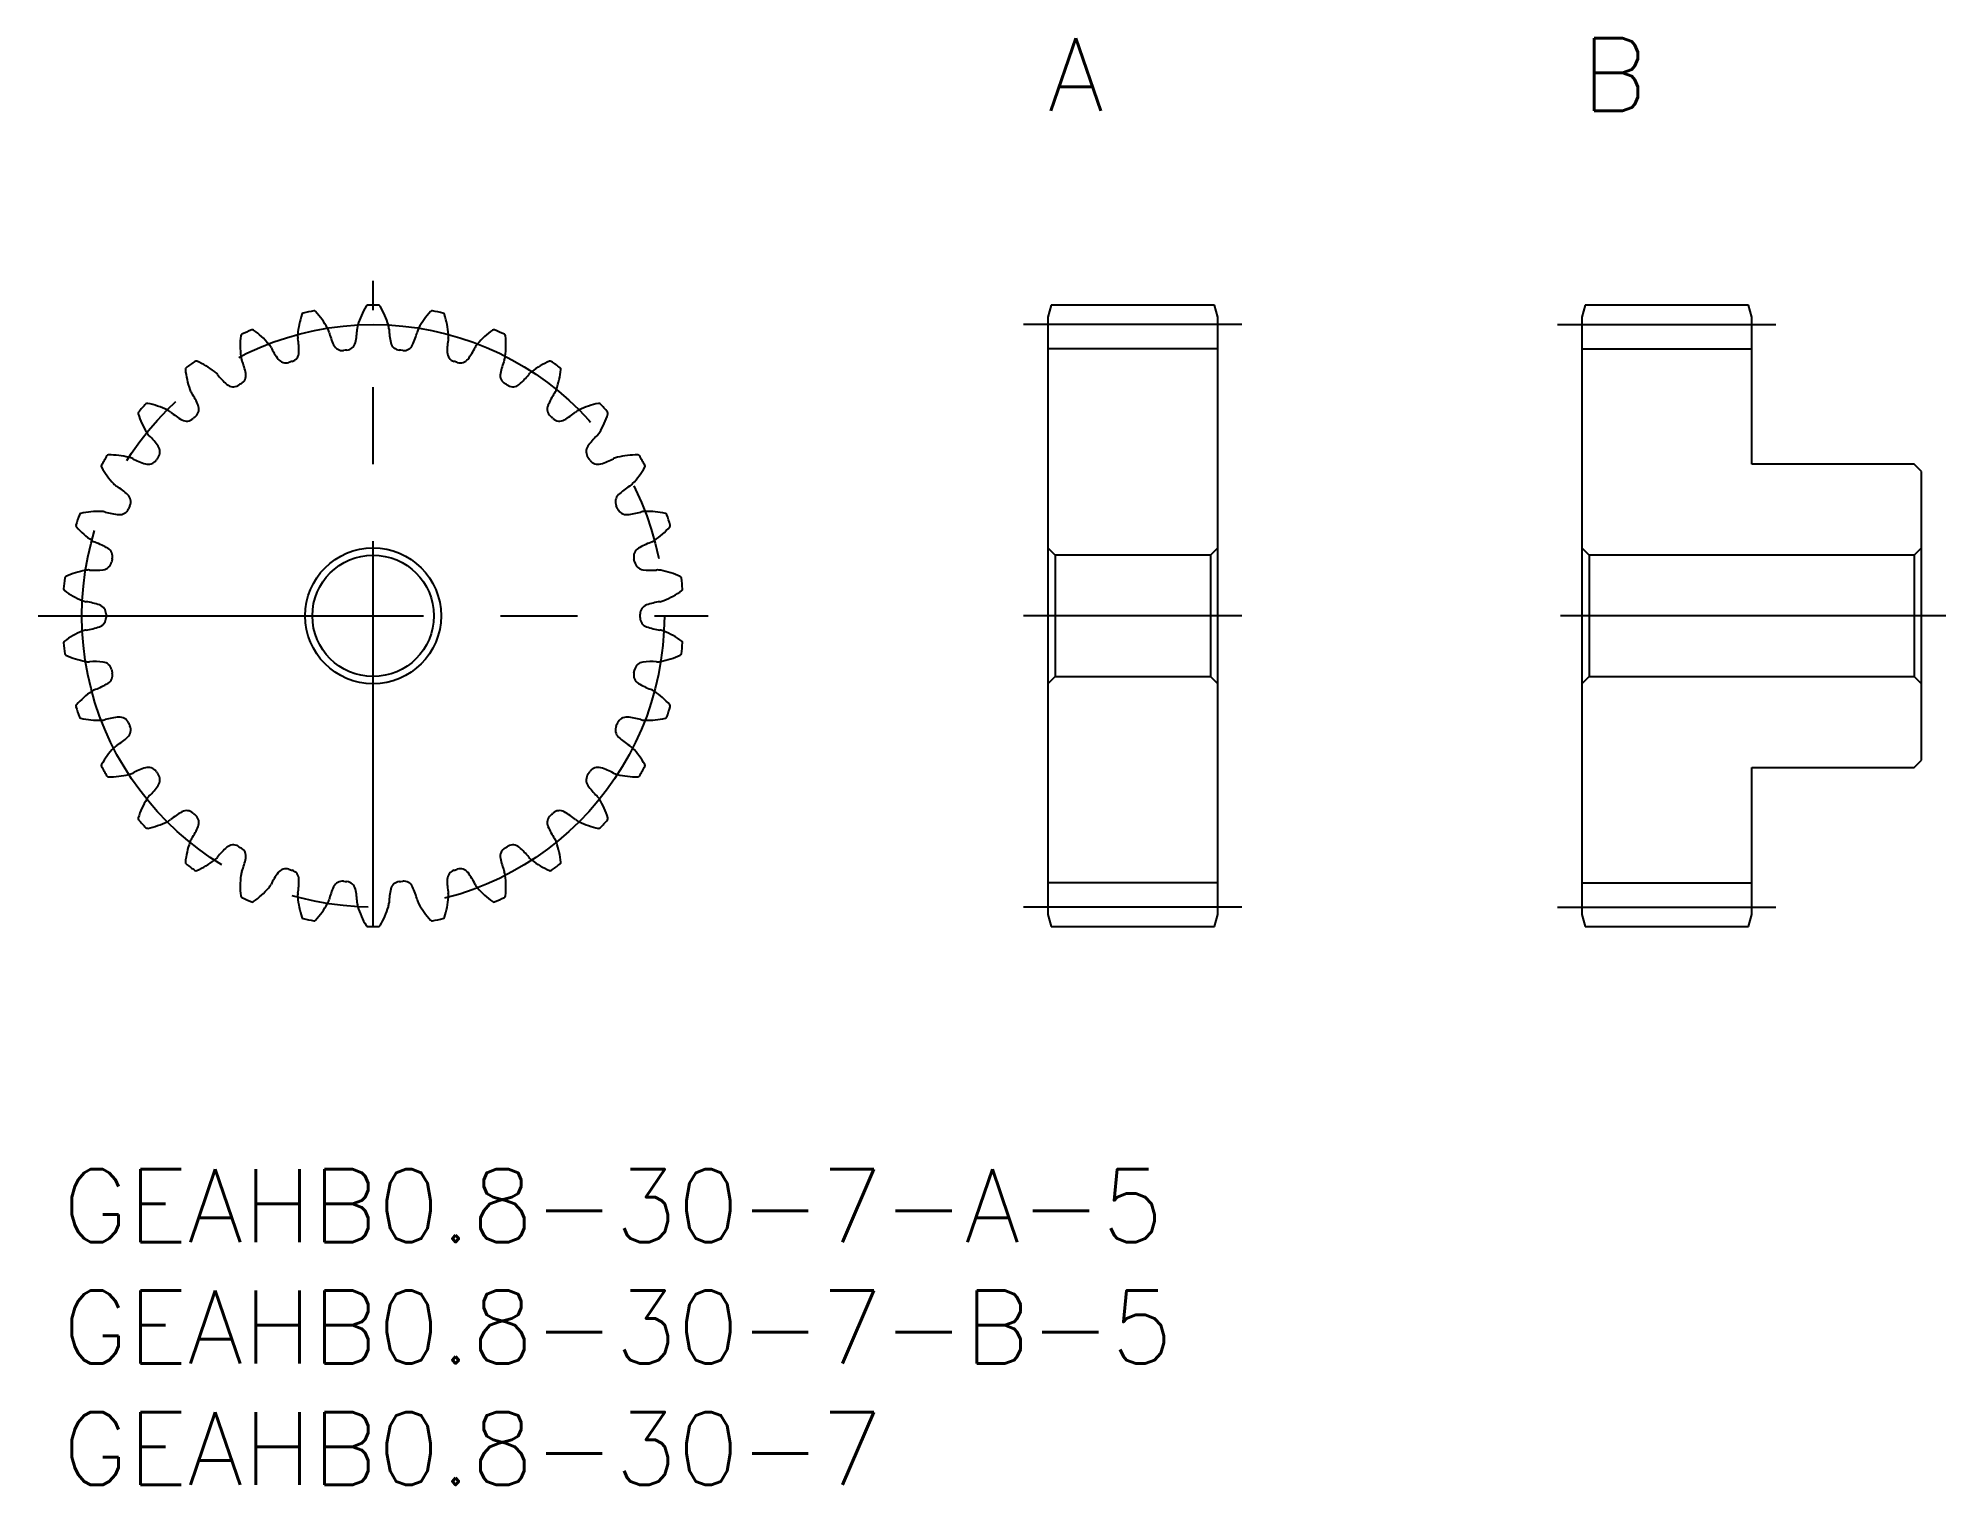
# Model space of a CAD drawing. Extents: x -1 to 77.6, y -13 to 46.6.
import ezdxf

# ---------------------------------------------------------------- set-up
doc = ezdxf.new("R2010")
doc.units = 0
doc.header["$LTSCALE"] = 0.5
doc.linetypes.add('CENTER', pattern=[50.8, 31.75, -6.35, 6.35, -6.35])
for name, color, linetype in [('MSM_CENTER', 1, 'CENTER'), ('MSM_CONTINUOUS', 7, 'CONTINUOUS'), ('MSM_PART_NUMBER', 7, 'CONTINUOUS')]:
    doc.layers.add(name, color=color, linetype=linetype)
doc.styles.get("Standard").update_dxf_attribs({"font": 'txt.shx', "height": 1, "bigfont": 'bigfont.shx'})

# ---------------------------------------------------------------- blocks, each defined once
blk = doc.blocks.new('*U3')
at = {"layer": 'MSM_PART_NUMBER'}
blk.add_text('A', height=3, dxfattribs=at).set_placement((40.6, 43.6))
blk = doc.blocks.new('*U4')
at = {"layer": 'MSM_PART_NUMBER'}
blk.add_text('B', height=3, dxfattribs=at).set_placement((62.6, 43.6))
blk = doc.blocks.new('*U5')
at = {"layer": 'MSM_PART_NUMBER'}
blk.add_text('GEAHB0.8-30-7-A-5', height=3, dxfattribs=at).set_placement((0, -3))
blk = doc.blocks.new('*U6')
at = {"layer": 'MSM_PART_NUMBER'}
blk.add_text('GEAHB0.8-30-7-B-5', height=3, dxfattribs=at).set_placement((0, -8))
blk = doc.blocks.new('*U7')
at = {"layer": 'MSM_PART_NUMBER'}
blk.add_text('GEAHB0.8-30-7', height=3, dxfattribs=at).set_placement((0, -13))

msp = doc.modelspace()

# ---------------------------------------------------------------- linework, layer by layer
at = {"layer": 'MSM_CENTER'}
for p, q in [((12.8, 10), (12.8, 36.6)), ((48.6, 34.8), (39.6, 34.8)), ((61.6, 34.8), (70.6, 34.8)), ((-1, 22.8), (26.6, 22.8)), ((48.6, 22.8), (39.6, 22.8)), ((77.6, 22.8), (61.6, 22.8)), ((48.6, 10.8), (39.6, 10.8)), ((61.6, 10.8), (70.6, 10.8))]:
    msp.add_line(p, q, dxfattribs=at)
msp.add_circle((12.8, 22.8), 12, dxfattribs=at)
at = {"layer": 'MSM_CONTINUOUS'}
for p, q in [((40.734, 35.6), (40.6, 35.1)), ((47.466, 35.6), (40.734, 35.6)), ((47.6, 35.1), (47.466, 35.6)), ((62.734, 35.6), (62.6, 35.1)), ((69.466, 35.6), (62.734, 35.6)), ((69.6, 35.1), (69.466, 35.6)), ((40.6, 35.1), (40.6, 10.5)), ((47.6, 10.5), (47.6, 35.1)), ((62.6, 35.1), (62.6, 10.5)), ((69.6, 29.05), (69.6, 35.1)), ((47.6, 33.8), (40.6, 33.8)), ((62.6, 33.8), (69.6, 33.8)), ((76.3, 29.05), (69.6, 29.05)), ((76.6, 28.75), (76.3, 29.05)), ((76.6, 16.85), (76.6, 28.75)), ((40.6, 25.6), (40.9, 25.3)), ((40.9, 25.3), (40.9, 20.3)), ((47.3, 25.3), (40.9, 25.3)), ((47.3, 25.3), (47.6, 25.6)), ((47.3, 25.3), (47.3, 20.3)), ((62.6, 25.6), (62.9, 25.3)), ((62.9, 25.3), (62.9, 20.3)), ((76.3, 25.3), (62.9, 25.3)), ((76.3, 25.3), (76.6, 25.6)), ((76.3, 25.3), (76.3, 20.3)), ((40.9, 20.3), (40.6, 20)), ((40.9, 20.3), (47.3, 20.3)), ((47.6, 20), (47.3, 20.3)), ((62.9, 20.3), (62.6, 20)), ((62.9, 20.3), (76.3, 20.3)), ((76.6, 20), (76.3, 20.3)), ((69.6, 10.5), (69.6, 16.55)), ((69.6, 16.55), (76.3, 16.55)), ((76.3, 16.55), (76.6, 16.85)), ((47.6, 11.8), (40.6, 11.8)), ((62.6, 11.8), (69.6, 11.8)), ((40.6, 10.5), (40.734, 10)), ((47.466, 10), (47.6, 10.5)), ((62.6, 10.5), (62.734, 10)), ((69.466, 10), (69.6, 10.5)), ((40.734, 10), (47.466, 10)), ((62.734, 10), (69.466, 10))]:
    msp.add_line(p, q, dxfattribs=at)
for radius in [2.8, 2.5]:
    msp.add_circle((12.8, 22.8), radius, dxfattribs=at)
for centre, radius, start, end in [((15.758, 33.687), 3.75, 150.07403, 163), ((12.577, 35.518), 0.08, 91.00259, 150.07404), ((12.8, 22.8), 12.8, 88.99741, 91.00259), ((13.023, 35.518), 0.08, 29.92597, 88.99742), ((9.842, 33.687), 3.75, 17, 29.92597), ((7.83, 34.509), 0.08, 53.92597, 112.99742), ((13.43, 34.064), 3.75, 162.07403, 175), ((9.938, 35.194), 0.08, 103.00259, 162.07404), ((12.8, 22.8), 12.8, 100.99741, 103.00259), ((10.373, 35.286), 0.08, 41.92597, 100.99739), ((7.643, 32.834), 3.75, 29, 41.92597), ((10.348, 34.334), 0.657, 14.08036, 29.00001), ((9.146, 34.728), 3, 347.04632, 357.85564), ((12.8, 34.592), 0.657, 162.99999, 177.91964), ((12.8, 34.592), 0.657, 2.08036, 17.00001), ((16.454, 34.728), 3, 182.14436, 192.95368), ((15.252, 34.334), 0.657, 150.99999, 165.91964), ((17.957, 32.834), 3.75, 138.07403, 151), ((15.227, 35.286), 0.08, 79.00259, 138.07405), ((12.8, 22.8), 12.8, 76.99741, 79.00259), ((15.662, 35.194), 0.08, 17.92597, 76.99737), ((12.17, 34.064), 3.75, 5, 17.92597), ((17.77, 34.509), 0.08, 67.00259, 126.07404), ((11.074, 33.949), 3.75, 174.07403, 187), ((7.424, 34.328), 0.08, 115.00259, 174.07404), ((12.8, 22.8), 12.8, 112.99741, 115.00259), ((5.669, 31.543), 3.75, 41, 53.92597), ((8.004, 33.572), 0.657, 26.08036, 41.00001), ((11.287, 35.183), 3, 206.14436, 216.95368), ((10.348, 34.334), 0.657, 174.99999, 189.91964), ((6.746, 33.707), 3, 359.04632, 9.85564), ((13.894, 35.227), 3, 194.14436, 204.95368), ((11.537, 34.13), 0.4, 204.95368, 276.36003), ((11.68, 34.145), 0.4, 275.63999, 347.04632), ((13.92, 34.145), 0.4, 192.95368, 264.36003), ((14.063, 34.13), 0.4, 263.63995, 335.04633), ((11.706, 35.227), 3, 335.04633, 345.85564), ((18.854, 33.707), 3, 170.14436, 180.95368), ((15.252, 34.334), 0.657, 350.08036, 5.00001), ((14.313, 35.183), 3, 323.04633, 333.85564), ((17.596, 33.572), 0.657, 138.99999, 153.91964), ((19.931, 31.543), 3.75, 126.07403, 139), ((12.8, 22.8), 12.8, 64.99741, 67.00259), ((18.176, 34.328), 0.08, 5.92597, 64.99737), ((14.526, 33.949), 3.75, 353, 5.92597), ((5.144, 32.958), 0.08, 127.00259, 186.07404), ((12.8, 22.8), 12.8, 124.99741, 127.00259), ((5.505, 33.22), 0.08, 65.92597, 124.99739), ((4.008, 29.869), 3.75, 53, 65.92597), ((8.004, 33.572), 0.657, 186.99999, 201.91964), ((4.61, 32.21), 3, 11.04632, 21.85564), ((9.209, 33.62), 0.4, 216.95368, 288.36003), ((12.8, 22.8), 11, 107.63997, 108.36003), ((9.345, 33.664), 0.4, 287.63999, 359.04632), ((12.8, 22.8), 11, 95.63997, 96.36003), ((12.8, 22.8), 11, 83.63997, 84.36003), ((16.255, 33.664), 0.4, 180.95368, 252.36003), ((12.8, 22.8), 11, 71.63997, 72.36003), ((16.391, 33.62), 0.4, 251.63996, 323.04633), ((20.99, 32.21), 3, 158.14436, 168.95368), ((17.596, 33.572), 0.657, 338.08036, 353.00001), ((21.592, 29.869), 3.75, 114.07403, 127), ((20.095, 33.22), 0.08, 55.00259, 114.07405), ((12.8, 22.8), 12.8, 52.99741, 55.00259), ((20.456, 32.958), 0.08, 353.92597, 52.99737), ((8.794, 33.347), 3.75, 186.07403, 199), ((5.869, 32.34), 0.657, 38.08036, 53.00001), ((8.745, 34.598), 3, 218.14436, 228.95368), ((7.038, 32.637), 0.4, 228.95368, 300.36003), ((12.8, 22.8), 11, 119.63997, 120.36003), ((7.162, 32.708), 0.4, 299.63999, 11.04632), ((18.438, 32.708), 0.4, 168.95368, 240.36003), ((12.8, 22.8), 11, 59.63997, 60.36003), ((18.562, 32.637), 0.4, 239.63995, 311.04633), ((16.855, 34.598), 3, 311.04633, 321.85564), ((19.731, 32.34), 0.657, 126.99999, 141.91964), ((16.806, 33.347), 3.75, 341, 353.92597), ((12.8, 22.8), 12.8, 136.99741, 139.00259), ((3.498, 31.475), 0.08, 77.92597, 136.99739), ((2.73, 27.887), 3.75, 65, 77.92597), ((5.869, 32.34), 0.657, 198.99999, 213.91964), ((2.833, 30.302), 3, 23.04632, 33.85564), ((5.225, 31.32), 0.4, 311.63999, 23.04632), ((20.375, 31.32), 0.4, 156.95368, 228.36003), ((22.767, 30.302), 3, 146.14436, 156.95368), ((19.731, 32.34), 0.657, 326.08036, 341.00001), ((22.87, 27.887), 3.75, 102.07403, 115), ((22.102, 31.475), 0.08, 43.00259, 102.07404), ((12.8, 22.8), 12.8, 40.99741, 43.00259), ((3.2, 31.145), 0.08, 139.00259, 198.07405), ((6.689, 32.283), 3.75, 198.07403, 211), ((4.037, 30.69), 0.657, 50.08036, 65.00001), ((6.381, 33.497), 3, 230.14436, 240.95368), ((5.119, 31.224), 0.4, 240.95368, 312.36003), ((12.8, 22.8), 11, 131.63997, 132.36003), ((12.8, 22.8), 11, 47.63997, 48.36003), ((20.481, 31.224), 0.4, 227.63996, 299.04633), ((19.219, 33.497), 3, 299.04633, 309.85564), ((21.563, 30.69), 0.657, 114.99999, 129.91964), ((18.911, 32.283), 3.75, 329, 341.92597), ((22.4, 31.145), 0.08, 341.92597, 40.99737), ((4.037, 30.69), 0.657, 210.99999, 225.91964), ((1.491, 28.066), 3, 35.04632, 45.85564), ((24.109, 28.066), 3, 134.14436, 144.95368), ((21.563, 30.69), 0.657, 314.08036, 329.00001), ((12.8, 22.8), 12.8, 148.99741, 151.00259), ((1.897, 29.352), 0.08, 89.92597, 148.99739), ((1.892, 25.682), 3.75, 77, 89.92597), ((2.588, 28.696), 0.657, 62.08036, 77.00001), ((4.297, 31.928), 3, 242.14436, 252.95368), ((3.535, 29.443), 0.4, 252.95368, 324.36003), ((12.8, 22.8), 11, 143.63997, 144.36003), ((3.619, 29.559), 0.4, 323.63999, 35.04632), ((21.981, 29.559), 0.4, 144.95368, 216.36003), ((12.8, 22.8), 11, 35.63997, 36.36003), ((22.065, 29.443), 0.4, 215.63996, 287.04633), ((21.303, 31.928), 3, 287.04633, 297.85564), ((23.012, 28.696), 0.657, 102.99999, 117.91964), ((23.708, 25.682), 3.75, 90.07403, 103), ((23.703, 29.352), 0.08, 31.00259, 90.07404), ((12.8, 22.8), 12.8, 28.99741, 31.00259), ((1.675, 28.966), 0.08, 151.00259, 210.07404), ((4.85, 30.805), 3.75, 210.07403, 223), ((20.75, 30.805), 3.75, 317, 329.92597), ((23.925, 28.966), 0.08, 329.92593, 28.99737), ((2.588, 28.696), 0.657, 222.99999, 237.91964), ((0.643, 25.599), 3, 47.04632, 57.85564), ((2.415, 27.502), 0.4, 335.63999, 47.04632), ((23.185, 27.502), 0.4, 132.95368, 204.36003), ((24.957, 25.599), 3, 122.14436, 132.95368), ((23.012, 28.696), 0.657, 302.08036, 317.00001), ((12.8, 22.8), 12.8, 160.99741, 163.00259), ((0.773, 26.942), 0.08, 101.92597, 160.99739), ((1.532, 23.351), 3.75, 89, 101.92597), ((1.586, 26.444), 0.657, 74.08036, 89.00001), ((2.585, 29.961), 3, 254.14436, 264.95368), ((2.357, 27.371), 0.4, 264.95368, 336.36003), ((12.8, 22.8), 11, 155.63997, 156.36003), ((12.8, 22.8), 11, 23.63997, 24.36003), ((23.243, 27.371), 0.4, 203.63995, 275.04633), ((23.015, 29.961), 3, 275.04633, 285.85564), ((24.014, 26.444), 0.657, 90.99999, 105.91964), ((24.068, 23.351), 3.75, 78.07403, 91), ((24.827, 26.942), 0.08, 19.00259, 78.07404), ((12.8, 22.8), 12.8, 16.99741, 19.00259), ((0.636, 26.518), 0.08, 163.00259, 222.07404), ((3.36, 28.978), 3.75, 222.07403, 235), ((22.24, 28.978), 3.75, 305, 317.92597), ((24.964, 26.518), 0.08, 317.92597, 16.99737), ((1.586, 26.444), 0.657, 234.99999, 249.91964), ((0.327, 23.01), 3, 59.04632, 69.85564), ((1.664, 25.24), 0.4, 347.63999, 59.04632), ((12.8, 22.8), 11, 167.63997, 168.36003), ((23.936, 25.24), 0.4, 120.95368, 192.36003), ((12.8, 22.8), 11, 11.63997, 12.36003), ((25.273, 23.01), 3, 110.14436, 120.95368), ((24.014, 26.444), 0.657, 290.08036, 305.00001), ((0.175, 24.351), 0.08, 113.92597, 172.99739), ((1.663, 20.996), 3.75, 101, 113.92597), ((1.073, 24.033), 0.657, 86.08036, 101.00001), ((1.32, 27.681), 3, 266.14436, 276.95368), ((1.634, 25.1), 0.4, 276.95368, 348.36003), ((23.966, 25.1), 0.4, 191.63995, 263.04633), ((24.28, 27.681), 3, 263.04633, 273.85564), ((24.527, 24.033), 0.657, 78.99999, 93.91964), ((23.937, 20.996), 3.75, 66.07403, 79), ((25.425, 24.351), 0.08, 7.00259, 66.07404), ((0.128, 23.908), 0.08, 175.00259, 234.07404), ((12.8, 22.8), 12.8, 172.99741, 175.00259), ((2.282, 26.88), 3.75, 234.07403, 247), ((23.318, 26.88), 3.75, 293, 305.92597), ((12.8, 22.8), 12.8, 4.99741, 7.00259), ((25.472, 23.908), 0.08, 305.92597, 4.99737), ((1.073, 24.033), 0.657, 246.99999, 261.91964), ((0.556, 20.413), 3, 71.04632, 81.85564), ((1.4, 22.872), 0.4, 359.63995, 71.04632), ((12.8, 22.8), 11, 179.63997, 180.36003), ((24.2, 22.872), 0.4, 108.95368, 180.36003), ((12.8, 22.8), 11, 359.63997, 0.36003), ((25.044, 20.413), 3, 98.14436, 108.95368), ((24.527, 24.033), 0.657, 278.08036, 293.00001), ((2.282, 18.72), 3.75, 113, 125.92597), ((1.073, 21.567), 0.657, 98.08036, 113.00001), ((0.556, 25.187), 3, 278.14436, 288.95368), ((1.4, 22.728), 0.4, 288.95368, 0.36003), ((24.2, 22.728), 0.4, 179.63995, 251.04633), ((25.044, 25.187), 3, 251.04632, 261.85564), ((24.527, 21.567), 0.657, 66.99999, 81.91964), ((23.318, 18.72), 3.75, 54.07403, 67), ((0.128, 21.692), 0.08, 125.92597, 184.99739), ((12.8, 22.8), 12.8, 184.99741, 187.00259), ((0.175, 21.249), 0.08, 187.00259, 246.07404), ((25.425, 21.249), 0.08, 293.92597, 352.99737), ((12.8, 22.8), 12.8, 352.99741, 355.00259), ((25.472, 21.692), 0.08, 355.00259, 54.07405), ((1.663, 24.604), 3.75, 246.07403, 259), ((1.073, 21.567), 0.657, 258.99999, 273.91964), ((1.32, 17.919), 3, 83.04632, 93.85564), ((1.634, 20.5), 0.4, 11.63995, 83.04632), ((1.664, 20.36), 0.4, 300.95368, 12.36003), ((12.8, 22.8), 11, 191.63997, 192.36003), ((23.936, 20.36), 0.4, 167.63995, 239.04633), ((12.8, 22.8), 11, 347.63997, 348.36003), ((23.966, 20.5), 0.4, 96.95368, 168.36003), ((24.28, 17.919), 3, 86.14436, 96.95368), ((24.527, 21.567), 0.657, 266.08036, 281.00001), ((23.937, 24.604), 3.75, 281, 293.92597), ((3.36, 16.622), 3.75, 125, 137.92597), ((1.586, 19.156), 0.657, 110.08036, 125.00001), ((0.327, 22.59), 3, 290.14436, 300.95368), ((25.273, 22.59), 3, 239.04632, 249.85564), ((24.014, 19.156), 0.657, 54.99999, 69.91964), ((22.24, 16.622), 3.75, 42.07403, 55), ((0.636, 19.082), 0.08, 137.92597, 196.99739), ((12.8, 22.8), 12.8, 196.99741, 199.00259), ((12.8, 22.8), 12.8, 340.99741, 343.00259), ((24.964, 19.082), 0.08, 343.00259, 42.07405), ((0.773, 18.658), 0.08, 199.00259, 258.07404), ((1.532, 22.249), 3.75, 258.07403, 271), ((1.586, 19.156), 0.657, 270.99999, 285.91964), ((2.585, 15.639), 3, 95.04632, 105.85564), ((2.357, 18.229), 0.4, 23.63995, 95.04632), ((2.415, 18.098), 0.4, 312.95368, 24.36003), ((12.8, 22.8), 11, 203.63997, 204.36003), ((23.185, 18.098), 0.4, 155.63995, 227.04633), ((12.8, 22.8), 11, 335.63997, 336.36003), ((23.243, 18.229), 0.4, 84.95368, 156.36003), ((23.015, 15.639), 3, 74.14436, 84.95368), ((24.014, 19.156), 0.657, 254.08036, 269.00001), ((24.068, 22.249), 3.75, 269, 281.92597), ((24.827, 18.658), 0.08, 281.92597, 340.99737), ((4.85, 14.795), 3.75, 137, 149.92597), ((2.588, 16.904), 0.657, 122.08036, 137.00001), ((0.643, 20.001), 3, 302.14436, 312.95368), ((24.957, 20.001), 3, 227.04632, 237.85564), ((23.012, 16.904), 0.657, 42.99999, 57.91964), ((20.75, 14.795), 3.75, 30.07403, 43), ((1.675, 16.634), 0.08, 149.92597, 208.99738), ((12.8, 22.8), 12.8, 208.99741, 211.00259), ((4.297, 13.672), 3, 107.04632, 117.85564), ((3.535, 16.157), 0.4, 35.63995, 107.04632), ((22.065, 16.157), 0.4, 72.95368, 144.36003), ((21.303, 13.672), 3, 62.14436, 72.95368), ((12.8, 22.8), 12.8, 328.99741, 331.00259), ((23.925, 16.634), 0.08, 331.00259, 30.07405), ((1.897, 16.248), 0.08, 211.00259, 270.07405), ((1.892, 19.918), 3.75, 270.07403, 283), ((2.588, 16.904), 0.657, 282.99999, 297.91964), ((1.491, 17.534), 3, 314.14436, 324.95368), ((12.8, 22.8), 11, 215.63997, 216.36003), ((3.619, 16.041), 0.4, 324.95368, 36.36003), ((21.981, 16.041), 0.4, 143.63995, 215.04632), ((24.109, 17.534), 3, 215.04632, 225.85564), ((12.8, 22.8), 11, 323.63997, 324.36003), ((23.012, 16.904), 0.657, 242.08036, 257.00001), ((23.708, 19.918), 3.75, 257, 269.92597), ((23.703, 16.248), 0.08, 269.92597, 328.99738), ((6.689, 13.317), 3.75, 149, 161.92597), ((4.037, 14.91), 0.657, 134.08036, 149.00001), ((21.563, 14.91), 0.657, 30.99999, 45.91964), ((18.911, 13.317), 3.75, 18.07403, 31), ((3.2, 14.455), 0.08, 161.92597, 220.99738), ((12.8, 22.8), 12.8, 220.99741, 223.00259), ((2.73, 17.713), 3.75, 282.07403, 295), ((4.037, 14.91), 0.657, 294.99999, 309.91964), ((6.381, 12.103), 3, 119.04632, 129.85564), ((5.119, 14.376), 0.4, 47.63995, 119.04632), ((12.8, 22.8), 11, 227.63997, 228.36003), ((5.225, 14.28), 0.4, 336.95368, 48.36003), ((20.375, 14.28), 0.4, 131.63995, 203.04633), ((12.8, 22.8), 11, 311.63997, 312.36003), ((20.481, 14.376), 0.4, 60.95368, 132.36003), ((19.219, 12.103), 3, 50.14436, 60.95368), ((21.563, 14.91), 0.657, 230.08036, 245.00001), ((22.87, 17.713), 3.75, 245, 257.92597), ((12.8, 22.8), 12.8, 316.99741, 319.00259), ((22.4, 14.455), 0.08, 319.00259, 18.07404), ((3.498, 14.125), 0.08, 223.00259, 282.07405), ((8.794, 12.253), 3.75, 161, 173.92597), ((5.869, 13.26), 0.657, 146.08036, 161.00001), ((2.833, 15.298), 3, 326.14436, 336.95368), ((7.038, 12.963), 0.4, 59.63995, 131.04633), ((18.562, 12.963), 0.4, 48.95368, 120.36003), ((22.767, 15.298), 3, 203.04632, 213.85564), ((19.731, 13.26), 0.657, 18.99999, 33.91964), ((16.806, 12.253), 3.75, 6.07403, 19), ((22.102, 14.125), 0.08, 257.92597, 316.99738), ((5.144, 12.642), 0.08, 173.92602, 232.99743), ((12.8, 22.8), 12.8, 232.99741, 235.00259), ((4.008, 15.731), 3.75, 294.07403, 307), ((5.869, 13.26), 0.657, 306.99999, 321.91964), ((8.745, 11.002), 3, 131.04632, 141.85564), ((12.8, 22.8), 11, 239.63997, 240.36003), ((7.162, 12.892), 0.4, 348.95368, 60.36003), ((4.61, 13.39), 3, 338.14436, 348.95368), ((18.438, 12.892), 0.4, 119.63995, 191.04633), ((20.99, 13.39), 3, 191.04632, 201.85564), ((12.8, 22.8), 11, 299.63997, 300.36003), ((16.855, 11.002), 3, 38.14436, 48.95368), ((19.731, 13.26), 0.657, 218.08036, 233.00001), ((21.592, 15.731), 3.75, 233, 245.92597), ((12.8, 22.8), 12.8, 304.99741, 307.00259), ((20.456, 12.642), 0.08, 307.00259, 6.07405), ((5.505, 12.38), 0.08, 235.00259, 294.07405), ((11.074, 11.651), 3.75, 173, 185.92597), ((8.004, 12.028), 0.657, 158.08036, 173.00001), ((11.287, 10.417), 3, 143.04632, 153.85564), ((9.209, 11.98), 0.4, 71.63995, 143.04633), ((12.8, 22.8), 11, 251.63997, 252.36003), ((9.345, 11.936), 0.4, 0.95368, 72.36003), ((6.746, 11.893), 3, 350.14436, 0.95368), ((11.537, 11.47), 0.4, 83.63995, 155.04633), ((12.8, 22.8), 11, 263.63997, 264.36003), ((11.68, 11.455), 0.4, 12.95368, 84.36003), ((13.92, 11.455), 0.4, 95.63995, 167.04633), ((12.8, 22.8), 11, 275.63997, 276.36003), ((14.063, 11.47), 0.4, 24.95368, 96.36003), ((18.854, 11.893), 3, 179.04633, 189.85564), ((16.255, 11.936), 0.4, 107.63995, 179.04633), ((12.8, 22.8), 11, 287.63997, 288.36003), ((16.391, 11.98), 0.4, 36.95368, 108.36003), ((14.313, 10.417), 3, 26.14436, 36.95368), ((17.596, 12.028), 0.657, 6.99999, 21.91964), ((14.526, 11.651), 3.75, 354.07403, 7), ((20.095, 12.38), 0.08, 245.92597, 304.99738), ((7.424, 11.272), 0.08, 185.92602, 244.99738), ((12.8, 22.8), 12.8, 244.99741, 247.00259), ((7.83, 11.091), 0.08, 247.00259, 306.07405), ((5.669, 14.057), 3.75, 306.07403, 319), ((8.004, 12.028), 0.657, 318.99999, 333.91964), ((10.348, 11.266), 0.657, 170.08036, 185.00001), ((13.43, 11.536), 3.75, 185, 197.92597), ((10.348, 11.266), 0.657, 330.99999, 345.91964), ((13.894, 10.373), 3, 155.04632, 165.85564), ((9.146, 10.872), 3, 2.14436, 12.95368), ((16.454, 10.872), 3, 167.04633, 177.85564), ((11.706, 10.373), 3, 14.14436, 24.95368), ((15.252, 11.266), 0.657, 194.08036, 209.00001), ((12.17, 11.536), 3.75, 342.07403, 355), ((15.252, 11.266), 0.657, 354.99999, 9.91964), ((17.596, 12.028), 0.657, 206.08036, 221.00001), ((19.931, 14.057), 3.75, 221, 233.92597), ((17.77, 11.091), 0.08, 233.92597, 292.99738), ((12.8, 22.8), 12.8, 292.99741, 295.00259), ((18.176, 11.272), 0.08, 295.00259, 354.07405), ((9.938, 10.406), 0.08, 197.92597, 256.99738), ((12.8, 22.8), 12.8, 256.99741, 259.00259), ((10.373, 10.314), 0.08, 259.00259, 318.07404), ((7.643, 12.766), 3.75, 318.07403, 331), ((12.8, 11.008), 0.657, 182.08036, 197.00001), ((15.758, 11.913), 3.75, 197, 209.92597), ((9.842, 11.913), 3.75, 330.07403, 343), ((12.8, 11.008), 0.657, 342.99999, 357.91964), ((17.957, 12.766), 3.75, 209, 221.92597), ((15.227, 10.314), 0.08, 221.92597, 280.99738), ((12.8, 22.8), 12.8, 280.99741, 283.00259), ((15.662, 10.406), 0.08, 283.00259, 342.07405), ((12.577, 10.082), 0.08, 209.92597, 268.99738), ((12.8, 22.8), 12.8, 268.99741, 271.00259), ((13.023, 10.082), 0.08, 271.00259, 330.07405)]:
    msp.add_arc(centre, radius, start, end, dxfattribs=at)

# ---------------------------------------------------------------- block references
for name in ['*U3', '*U4', '*U5', '*U6', '*U7']:
    msp.add_blockref(name, (0, 0), dxfattribs=at)

doc.saveas('drawing.dxf')
